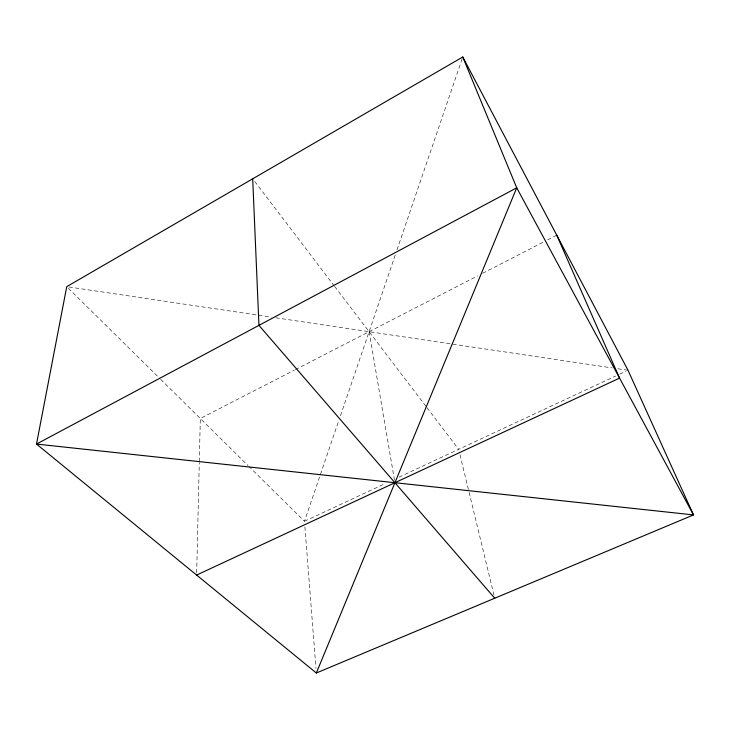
<?xml version="1.0" encoding="UTF-8"?>
<svg xmlns="http://www.w3.org/2000/svg" width="730" height="730" viewBox="0 0 730 730"><rect width="100%" height="100%" fill="white"/><g stroke="black" fill="none" stroke-linecap="round" stroke-linejoin="round"><path stroke-width="0.55" stroke-dasharray="3.65 2.74" d="M196.671 572.794L199.281 462.738M199.299 461.606L200.321 418.491L294.318 370.156M248.766 466.297L304.474 521.275L338.629 421.101M340.463 415.717L395.55 254.131M397.02 249.824L462.4 58.072M295.331 369.635L477.648 275.885M482.712 273.276L543.576 241.977M547.637 239.887L556.762 235.197M304.474 521.275L384.655 483.853M399.045 477.137L615.618 376.05M619.752 374.125L625.948 371.232M68.985 286.981L271.314 317.13M275.812 317.796L612.251 367.92M617.881 368.76L628.01 370.265M68.355 288.25L159.843 378.541M160.655 379.335L247.954 465.503M254.761 181.524L333.975 285.558M334.668 286.461L426.284 406.783M426.977 407.696L458.668 449.306M460 454.827L468.815 491.226M469.089 492.33L494.465 597.122M369.106 331.694L394.729 481.599M304.912 526.941L315.98 668.47"/><path stroke-width="1.09" d="M316.336 673.005L516.721 187.811L462.765 56.995L66.74 286.653L36.5 444.068L316.336 673.005L693.5 514.915L628.01 370.265L462.765 56.995M196.616 575.067L619.569 378.113L556.762 235.197M494.73 598.226L258.949 325.37L252.699 178.814M516.721 187.811L36.5 444.068L693.5 514.915L516.721 187.811"/></g></svg>
